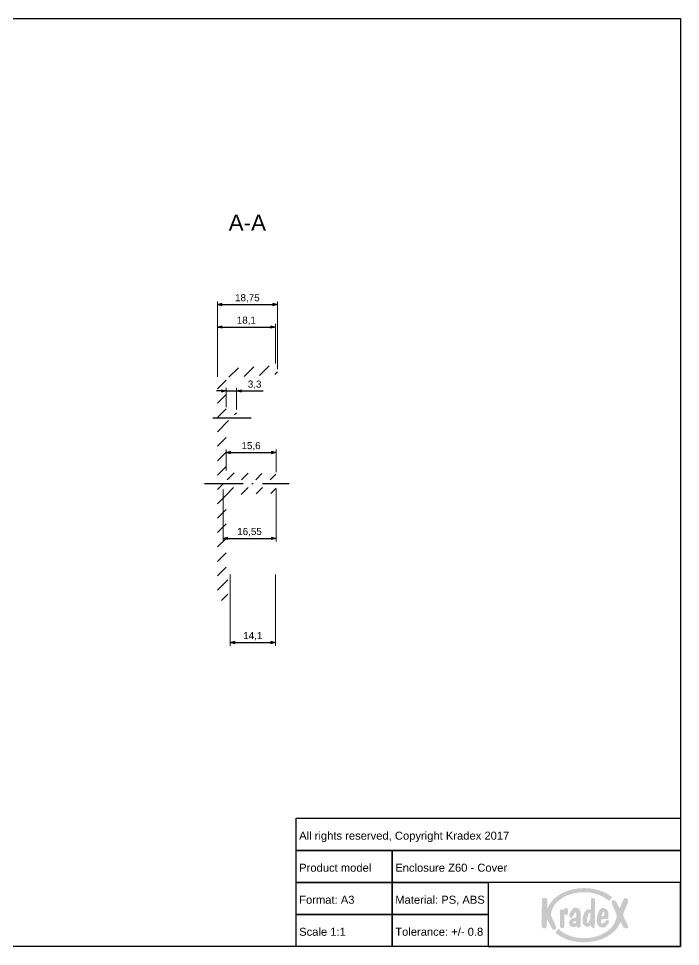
# Paper-space layout 'Cover' of a CAD drawing. Header units: millimetres. Extents: x 0 to 413, y 1 to 290.
# Drawn here: x 206.8 to 413.5, y 0.5 to 290.2 of the extents above; entities that cross this region are included whole.
import ezdxf

# ---------------------------------------------------------------- set-up
doc = ezdxf.new("R2010")
doc.units = ezdxf.units.MM
doc.linetypes.add('ACAD_ISO10W100', pattern=[18, 12, -3, 0, -3])
for name, color, linetype, lineweight in [('MD_Annotation', 7, 'Continuous', 25), ('MD_Axes', 7, 'ACAD_ISO10W100', 25), ('MD_Hatching', 7, 'Continuous', 25)]:
    doc.layers.add(name, color=color, linetype=linetype, lineweight=lineweight)
doc.layers.add('Tabelka', color=7, linetype='Continuous')
doc.styles.get("Standard").update_dxf_attribs({"font": 'arial.ttf'})
doc.dimstyles.new('ISO-25', dxfattribs={"dimtxt": 2.2, "dimasz": 1.5, "dimexe": 1, "dimexo": 0.625, "dimtad": 1, "dimrnd": 0.05, "dimtxsty": 'Standard', "dimblk": 'OPEN30', "dimcen": 2.5, "dimadec": 0, "dimazin": 0, "dimtfac": 1, "dimtmove": 0, "dimatfit": 3, "dimfxl": 1, "dimlwe": 18, "dimarcsym": 0})

# ---------------------------------------------------------------- blocks, each defined once
blk = doc.blocks.new('_Open30')
at = {"color": 0, "linetype": 'ByBlock', "lineweight": -2}
for p, q in [((-1, 0.27), (0, 0)), ((0, 0), (-1, -0.27)), ((0, 0), (-1, 0))]:
    blk.add_line(p, q, dxfattribs=at)
blk = doc.blocks.new('*D78')
at = {"layer": 'Defpoints', "color": 0, "transparency": 16777216}
for p in [(287.01, 193.9), (287.01, 181.9), (268.91, 177.73)]:
    blk.add_point(p, dxfattribs=at)
at = {"layer": 'MD_Annotation', "color": 0, "lineweight": 18, "transparency": 16777216}
for p, q in [((268.91, 178.36), (268.91, 194.9)), ((287.01, 182.52), (287.01, 194.9))]:
    blk.add_line(p, q, dxfattribs=at)
at = {"layer": 'MD_Annotation', "color": 0, "lineweight": -2, "transparency": 16777216}
blk.add_line((270.41, 193.9), (285.51, 193.9), dxfattribs=at)
at = {"layer": 'MD_Annotation', "color": 0, "lineweight": -2, "transparency": 16777216, "xscale": 1.5, "yscale": 1.5, "zscale": 1.5, "rotation": 180}
blk.add_blockref('_Open30', (268.91, 193.9), dxfattribs=at)
at = {"layer": 'MD_Annotation', "color": 0, "lineweight": -2, "transparency": 16777216, "xscale": 1.5, "yscale": 1.5, "zscale": 1.5}
blk.add_blockref('_Open30', (287.01, 193.9), dxfattribs=at)
at = {"layer": 'MD_Annotation', "color": 0, "transparency": 16777216, "insert": (277.96, 195.84), "char_height": 2.2, "attachment_point": 5}
blk.add_mtext('18,1', dxfattribs=at)
blk = doc.blocks.new('*D79')
at = {"layer": 'Defpoints', "color": 0, "transparency": 16777216}
for p in [(287.64, 200.9), (287.64, 180.1), (268.91, 177.73)]:
    blk.add_point(p, dxfattribs=at)
at = {"layer": 'MD_Annotation', "color": 0, "lineweight": 18, "transparency": 16777216}
for p, q in [((268.91, 178.36), (268.91, 201.9)), ((287.64, 180.72), (287.64, 201.9))]:
    blk.add_line(p, q, dxfattribs=at)
at = {"layer": 'MD_Annotation', "color": 0, "lineweight": -2, "transparency": 16777216}
blk.add_line((270.41, 200.9), (286.14, 200.9), dxfattribs=at)
at = {"layer": 'MD_Annotation', "color": 0, "lineweight": -2, "transparency": 16777216, "xscale": 1.5, "yscale": 1.5, "zscale": 1.5, "rotation": 180}
blk.add_blockref('_Open30', (268.91, 200.9), dxfattribs=at)
at = {"layer": 'MD_Annotation', "color": 0, "lineweight": -2, "transparency": 16777216, "xscale": 1.5, "yscale": 1.5, "zscale": 1.5}
blk.add_blockref('_Open30', (287.64, 200.9), dxfattribs=at)
at = {"layer": 'MD_Annotation', "color": 0, "transparency": 16777216, "insert": (278.27, 202.84), "char_height": 2.2, "attachment_point": 5}
blk.add_mtext('18,75', dxfattribs=at)
blk = doc.blocks.new('*D80')
at = {"layer": 'Defpoints', "color": 0, "transparency": 16777216}
for p in [(274.92, 173.93), (271.61, 168.27), (274.92, 167.56)]:
    blk.add_point(p, dxfattribs=at)
at = {"layer": 'MD_Annotation', "color": 0, "lineweight": -2, "transparency": 16777216}
for p, q in [((270.11, 173.93), (268.61, 173.93)), ((271.61, 173.93), (274.92, 173.93)), ((276.42, 173.93), (283.17, 173.93))]:
    blk.add_line(p, q, dxfattribs=at)
at = {"layer": 'MD_Annotation', "color": 0, "lineweight": 18, "transparency": 16777216}
for p, q in [((271.61, 168.89), (271.61, 174.93)), ((274.92, 168.19), (274.92, 174.93))]:
    blk.add_line(p, q, dxfattribs=at)
at = {"layer": 'MD_Annotation', "color": 0, "lineweight": -2, "transparency": 16777216, "xscale": 1.5, "yscale": 1.5, "zscale": 1.5}
blk.add_blockref('_Open30', (271.61, 173.93), dxfattribs=at)
at = {"layer": 'MD_Annotation', "color": 0, "lineweight": -2, "transparency": 16777216, "xscale": 1.5, "yscale": 1.5, "zscale": 1.5, "rotation": 180}
blk.add_blockref('_Open30', (274.92, 173.93), dxfattribs=at)
at = {"layer": 'MD_Annotation', "color": 0, "transparency": 16777216, "insert": (280.55, 175.88), "char_height": 2.2, "attachment_point": 5}
blk.add_mtext('3,3', dxfattribs=at)
blk = doc.blocks.new('*D81')
at = {"layer": 'Defpoints', "color": 0, "transparency": 16777216}
for p in [(287.23, 154.71), (271.61, 148.5), (287.23, 147.99)]:
    blk.add_point(p, dxfattribs=at)
at = {"layer": 'MD_Annotation', "color": 0, "lineweight": 18, "transparency": 16777216}
for p, q in [((271.61, 149.12), (271.61, 155.71)), ((287.23, 148.62), (287.23, 155.71))]:
    blk.add_line(p, q, dxfattribs=at)
at = {"layer": 'MD_Annotation', "color": 0, "lineweight": -2, "transparency": 16777216}
blk.add_line((273.11, 154.71), (285.73, 154.71), dxfattribs=at)
at = {"layer": 'MD_Annotation', "color": 0, "lineweight": -2, "transparency": 16777216, "xscale": 1.5, "yscale": 1.5, "zscale": 1.5, "rotation": 180}
blk.add_blockref('_Open30', (271.61, 154.71), dxfattribs=at)
at = {"layer": 'MD_Annotation', "color": 0, "lineweight": -2, "transparency": 16777216, "xscale": 1.5, "yscale": 1.5, "zscale": 1.5}
blk.add_blockref('_Open30', (287.23, 154.71), dxfattribs=at)
at = {"layer": 'MD_Annotation', "color": 0, "transparency": 16777216, "insert": (279.42, 156.66), "char_height": 2.2, "attachment_point": 5}
blk.add_mtext('15,6', dxfattribs=at)
blk = doc.blocks.new('*D82')
at = {"layer": 'Defpoints', "color": 0, "transparency": 16777216}
for p in [(270.68, 143.77), (287.23, 143.77), (287.23, 127.92)]:
    blk.add_point(p, dxfattribs=at)
at = {"layer": 'MD_Annotation', "color": 0, "lineweight": 18, "transparency": 16777216}
for p, q in [((270.68, 143.15), (270.68, 126.92)), ((287.23, 143.15), (287.23, 126.92))]:
    blk.add_line(p, q, dxfattribs=at)
at = {"layer": 'MD_Annotation', "color": 0, "lineweight": -2, "transparency": 16777216}
blk.add_line((272.18, 127.92), (285.73, 127.92), dxfattribs=at)
at = {"layer": 'MD_Annotation', "color": 0, "lineweight": -2, "transparency": 16777216, "xscale": 1.5, "yscale": 1.5, "zscale": 1.5, "rotation": 180}
blk.add_blockref('_Open30', (270.68, 127.92), dxfattribs=at)
at = {"layer": 'MD_Annotation', "color": 0, "lineweight": -2, "transparency": 16777216, "xscale": 1.5, "yscale": 1.5, "zscale": 1.5}
blk.add_blockref('_Open30', (287.23, 127.92), dxfattribs=at)
at = {"layer": 'MD_Annotation', "color": 0, "transparency": 16777216, "insert": (278.95, 129.87), "char_height": 2.2, "attachment_point": 5}
blk.add_mtext('16,55', dxfattribs=at)
blk = doc.blocks.new('*D83')
at = {"layer": 'Defpoints', "color": 0, "transparency": 16777216}
for p in [(272.92, 117.31), (287.01, 117.31), (287.01, 95.41)]:
    blk.add_point(p, dxfattribs=at)
at = {"layer": 'MD_Annotation', "color": 0, "lineweight": 18, "transparency": 16777216}
for p, q in [((272.92, 116.68), (272.92, 94.41)), ((287.01, 116.68), (287.01, 94.41))]:
    blk.add_line(p, q, dxfattribs=at)
at = {"layer": 'MD_Annotation', "color": 0, "lineweight": -2, "transparency": 16777216}
blk.add_line((274.42, 95.41), (285.51, 95.41), dxfattribs=at)
at = {"layer": 'MD_Annotation', "color": 0, "lineweight": -2, "transparency": 16777216, "xscale": 1.5, "yscale": 1.5, "zscale": 1.5, "rotation": 180}
blk.add_blockref('_Open30', (272.92, 95.41), dxfattribs=at)
at = {"layer": 'MD_Annotation', "color": 0, "lineweight": -2, "transparency": 16777216, "xscale": 1.5, "yscale": 1.5, "zscale": 1.5}
blk.add_blockref('_Open30', (287.01, 95.41), dxfattribs=at)
at = {"layer": 'MD_Annotation', "color": 0, "transparency": 16777216, "insert": (279.96, 97.36), "char_height": 2.2, "attachment_point": 5}
blk.add_mtext('14,1', dxfattribs=at)

psp = doc.layouts.new('Cover')

# ---------------------------------------------------------------- hatches: boundary and pattern name
at = {"layer": 'MD_Hatching'}
h = psp.add_hatch(dxfattribs=at)
h.set_pattern_fill('ANSI31', color=256, style=0)
h.paths.add_polyline_path([(271.61, 154.353), (268.91, 154.353), (268.91, 109.83), (270.27, 108.388), (271.904, 108.289), (272.662, 115.017), (271.61, 115.017), (271.61, 117.307), (272.92, 117.307), (272.92, 118.727), (271.61, 118.727), (271.61, 141.497), (287.23, 142.002), (287.23, 143.772), (270.68, 143.772), (270.68, 146.222), (287.23, 146.222), (287.23, 147.993), (271.61, 148.497)], flags=0)
edge = h.paths.add_edge_path(flags=0)
edge.add_line((271.61, 154.353), (271.61, 162.857))
edge.add_line((271.61, 162.857), (274.92, 163.561))
edge.add_line((274.92, 163.561), (274.92, 164.662))
edge.add_line((274.92, 164.662), (271.62, 164.662))
edge.add_line((271.62, 164.662), (271.62, 166.462))
edge.add_line((271.62, 166.462), (274.92, 166.462))
edge.add_line((274.92, 166.462), (274.92, 167.563))
edge.add_line((274.92, 167.563), (271.61, 168.267))
edge.add_line((271.61, 168.267), (271.61, 178.147))
edge.add_line((271.61, 178.147), (287.01, 179.077))
edge.add_line((287.01, 179.077), (287.64, 179.077))
edge.add_line((287.64, 179.077), (287.64, 180.097))
edge.add_line((287.64, 180.097), (287.01, 180.097))
edge.add_line((287.01, 180.097), (287.01, 181.897))
edge.add_line((287.01, 181.897), (271.961, 180.974))
edge.add_ellipse((272.16, 177.73), major_axis=(-0.199, 3.244), ratio=1, start_angle=0, end_angle=86.49068)
edge.add_line((268.91, 177.73), (268.91, 154.353))
edge.add_line((268.91, 154.353), (271.61, 154.353))
at = {"layer": 'Tabelka', "true_color": 0x00539f}
h = psp.add_hatch(color=154, dxfattribs=at)
h.dxf.hatch_style = 2
edge = h.paths.add_edge_path()
edge.add_spline(control_points=[(374.4, 7.291), (374.4, 7.291), (373.458, 9.308), (373.458, 9.308), (372.975, 10.322), (373.083, 10.415), (373.09, 10.696), (373.101, 10.824), (373.146, 11.07), (373.22, 11.439), (374.094, 14.929), (378.297, 17.44), (383.379, 17.44), (386.487, 17.44), (389.258, 16.41), (391.088, 14.808), (391.159, 14.745), (391.251, 14.719), (391.315, 14.808), (391.355, 14.864), (391.986, 15.697), (392.028, 15.751), (392.094, 15.836), (392.113, 15.932), (391.994, 16.024), (389.85, 17.691), (386.783, 18.731), (383.379, 18.731), (378.309, 18.731), (373.99, 16.42), (372.343, 13.182), (372.297, 13.086), (372.285, 13.059), (372.23, 12.946), (371.94, 12.244), (371.86, 12.131), (371.873, 12.93), (371.873, 12.93), (371.902, 15.067), (371.902, 15.067), (371.91, 15.573), (371.52, 15.702), (370.894, 15.687), (370.421, 15.677), (370.214, 15.474), (370.213, 15.123), (370.213, 15.123), (370.185, 6.943), (370.185, 6.943), (370.184, 6.556), (370.452, 6.172), (370.962, 6.154), (371.498, 6.136), (371.693, 6.457), (371.706, 6.718), (371.757, 7.752), (371.783, 8.272), (371.783, 8.595), (371.769, 9.415), (371.889, 9.015), (372.065, 8.637), (372.439, 7.826), (372.964, 6.854), (373.499, 5.981), (373.68, 5.687), (374.059, 5.607), (374.365, 5.809), (374.947, 6.192), (374.583, 6.886), (374.4, 7.291), (374.4, 7.291), (374.4, 7.291), (374.4, 7.291)], knot_values=[0, 0, 0, 0, 1, 1, 1, 2, 2, 2, 3, 3, 3, 4, 4, 4, 5, 5, 5, 6, 6, 6, 7, 7, 7, 8, 8, 8, 9, 9, 9, 10, 10, 10, 11, 11, 11, 12, 12, 12, 13, 13, 13, 14, 14, 14, 15, 15, 15, 16, 16, 16, 17, 17, 17, 18, 18, 18, 19, 19, 19, 20, 20, 20, 21, 21, 21, 22, 22, 22, 23, 23, 23, 24, 24, 24, 24], degree=3, periodic=0)
edge = h.paths.add_edge_path()
edge.add_spline(control_points=[(377.556, 10.414), (377.786, 9.987), (378.382, 10.376), (378.382, 11.011), (378.382, 11.162), (378.382, 11.806), (378.382, 11.806), (378.382, 12.279), (378.072, 12.506), (377.748, 12.506), (377.398, 12.506), (377.217, 12.412), (377.112, 12.234), (377.071, 12.164), (377.026, 11.847), (376.849, 11.865), (376.673, 11.882), (376.626, 12.163), (376.319, 12.169), (376.067, 12.169), (375.848, 12.04), (375.848, 11.516), (375.848, 11.516), (375.848, 7.127), (375.848, 7.127), (375.848, 6.758), (376.055, 6.191), (376.598, 6.191), (377.099, 6.191), (377.211, 6.475), (377.215, 6.676), (377.215, 6.676), (377.207, 8.874), (377.229, 9.968), (377.242, 10.63), (377.305, 10.878), (377.556, 10.414), (377.556, 10.414), (377.556, 10.414), (377.556, 10.414)], knot_values=[0, 0, 0, 0, 1, 1, 1, 2, 2, 2, 3, 3, 3, 4, 4, 4, 5, 5, 5, 6, 6, 6, 7, 7, 7, 8, 8, 8, 9, 9, 9, 10, 10, 10, 11, 11, 11, 12, 12, 12, 13, 13, 13, 13], degree=3, periodic=0)
edge = h.paths.add_edge_path()
edge.add_spline(control_points=[(380.113, 9.439), (379.525, 9.316), (378.763, 8.808), (378.708, 8.053), (378.635, 7.063), (379.492, 6.305), (380.421, 6.565), (380.886, 6.695), (380.88, 7.04), (381.115, 6.729), (381.236, 6.568), (381.403, 6.369), (381.715, 6.369), (382.059, 6.369), (382.236, 6.493), (382.29, 6.801), (382.362, 7.207), (382.315, 11.04), (382.292, 11.179), (382.22, 11.625), (382.082, 11.983), (381.812, 12.229), (381.539, 12.477), (380.959, 12.729), (380.581, 12.676), (379.876, 12.579), (379.309, 11.602), (379.045, 11.075), (378.949, 10.883), (378.562, 10.051), (378.852, 9.762), (378.852, 9.762), (379.015, 9.598), (379.015, 9.598), (379.257, 9.357), (379.567, 9.472), (379.695, 9.688), (379.695, 9.688), (380.236, 10.591), (380.502, 11.045), (380.601, 11.214), (381.001, 11.728), (381.005, 10.024), (381.007, 9.173), (380.774, 9.576), (380.113, 9.439), (380.113, 9.439), (380.113, 9.439), (380.113, 9.439)], knot_values=[0, 0, 0, 0, 1, 1, 1, 2, 2, 2, 3, 3, 3, 4, 4, 4, 5, 5, 5, 6, 6, 6, 7, 7, 7, 8, 8, 8, 9, 9, 9, 10, 10, 10, 11, 11, 11, 12, 12, 12, 13, 13, 13, 14, 14, 14, 15, 15, 15, 16, 16, 16, 16], degree=3, periodic=0)
edge = h.paths.add_edge_path()
edge.add_spline(control_points=[(380.498, 7.729), (380.118, 7.685), (379.624, 7.769), (379.985, 8.156), (380.212, 8.4), (380.399, 8.419), (380.652, 8.451), (381.082, 8.505), (381.111, 7.801), (380.498, 7.729)], knot_values=[0, 0, 0, 0, 1, 1, 1, 2, 2, 2, 3, 3, 3, 3], degree=3, periodic=0)
edge = h.paths.add_edge_path()
edge.add_spline(control_points=[(386.384, 6.308), (386.674, 6.308), (386.735, 6.382), (386.737, 6.589), (386.737, 6.589), (386.82, 15.036), (386.82, 15.036), (386.824, 15.508), (386.259, 15.655), (385.958, 15.655), (385.713, 15.655), (385.56, 15.554), (385.554, 15.281), (385.554, 15.281), (385.472, 11.866), (385.472, 11.866), (384.065, 13.004), (382.946, 10.293), (382.946, 8.919), (382.946, 7.545), (383.043, 7.442), (383.455, 7.101), (383.78, 6.831), (384.073, 6.645), (384.445, 6.645), (384.721, 6.645), (384.893, 6.692), (385.182, 6.914), (385.471, 7.135), (385.557, 7.15), (385.557, 7.15), (385.557, 7.15), (385.557, 6.859), (385.557, 6.859), (385.557, 6.565), (385.907, 6.308), (386.384, 6.308)], knot_values=[0, 0, 0, 0, 1, 1, 1, 2, 2, 2, 3, 3, 3, 4, 4, 4, 5, 5, 5, 6, 6, 6, 7, 7, 7, 8, 8, 8, 9, 9, 9, 10, 10, 10, 11, 11, 11, 12, 12, 12, 12], degree=3, periodic=0)
edge = h.paths.add_edge_path()
edge.add_spline(control_points=[(385.118, 8.63), (384.366, 7.389), (384.294, 7.54), (384.294, 8.498), (384.294, 10.08), (384.907, 11.124), (385.254, 11.124), (385.336, 11.124), (385.388, 11.04), (385.388, 10.864), (385.388, 10.127), (385.464, 9.201), (385.118, 8.63), (385.118, 8.63), (385.118, 8.63), (385.118, 8.63)], knot_values=[0, 0, 0, 0, 1, 1, 1, 2, 2, 2, 3, 3, 3, 4, 4, 4, 5, 5, 5, 5], degree=3, periodic=0)
edge = h.paths.add_edge_path()
edge.add_spline(control_points=[(389.492, 9.095), (389.492, 9.095), (390.616, 9.136), (390.616, 9.136), (390.9, 9.169), (391, 9.239), (391, 9.569), (391, 9.569), (391, 10.786), (391, 10.786), (391, 11.449), (390.571, 11.953), (390.321, 12.145), (390.076, 12.335), (389.597, 12.551), (389.208, 12.534), (388.481, 12.526), (387.981, 11.545), (387.757, 10.874), (387.502, 10.107), (387.353, 9.558), (387.353, 8.481), (387.353, 7.405), (387.907, 6.919), (388.132, 6.77), (388.92, 6.249), (389.724, 6.275), (390.195, 6.747), (390.499, 7.049), (390.93, 7.43), (391.129, 8.003), (391.191, 8.158), (391.194, 8.457), (391.022, 8.63), (390.832, 8.825), (390.588, 8.908), (390.33, 8.65), (390.33, 8.65), (389.54, 7.837), (389.54, 7.837), (389.076, 7.36), (388.517, 7.777), (388.672, 8.45), (388.8, 9.015), (389.065, 9.079), (389.492, 9.095)], knot_values=[0, 0, 0, 0, 1, 1, 1, 2, 2, 2, 3, 3, 3, 4, 4, 4, 5, 5, 5, 6, 6, 6, 7, 7, 7, 8, 8, 8, 9, 9, 9, 10, 10, 10, 11, 11, 11, 12, 12, 12, 13, 13, 13, 14, 14, 14, 15, 15, 15, 15], degree=3, periodic=0)
edge = h.paths.add_edge_path()
edge.add_spline(control_points=[(388.924, 10.239), (389.036, 10.542), (389.263, 11.388), (389.53, 11.378), (389.621, 11.375), (389.683, 11.262), (389.69, 11.092), (389.704, 10.755), (389.684, 10.662), (389.684, 10.397), (389.684, 10.194), (389.665, 10.099), (389.493, 10.041), (389.052, 9.892), (388.814, 9.944), (388.924, 10.239), (388.924, 10.239), (388.924, 10.239), (388.924, 10.239)], knot_values=[0, 0, 0, 0, 1, 1, 1, 2, 2, 2, 3, 3, 3, 4, 4, 4, 5, 5, 5, 6, 6, 6, 6], degree=3, periodic=0)
edge = h.paths.add_edge_path()
edge.add_spline(control_points=[(395.857, 9.549), (395.528, 10.214), (395.469, 10.444), (395.964, 11.589), (395.964, 11.589), (397.023, 14.032), (397.023, 14.032), (397.224, 14.496), (397.262, 15.1), (396.858, 15.427), (396.119, 16.025), (395.832, 15.605), (395.13, 13.964), (394.389, 12.234), (394.639, 12.082), (394.138, 13.014), (394.138, 13.014), (393.509, 14.329), (393.509, 14.329), (393.296, 14.775), (392.902, 14.907), (392.583, 14.969), (391.831, 15.116), (391.874, 14.475), (392.282, 13.463), (392.282, 13.463), (393.098, 11.441), (393.098, 11.441), (393.452, 10.563), (393.697, 10.181), (393.476, 9.344), (393.398, 9.049), (393.304, 8.769), (393.199, 8.498), (393.177, 8.439), (393.17, 8.424), (393.128, 8.321), (391.925, 5.32), (387.94, 3.108), (383.379, 3.108), (380.107, 3.108), (377.219, 4.191), (375.426, 5.967), (375.353, 6.037), (375.263, 6.041), (375.189, 5.963), (375.125, 5.871), (374.537, 4.99), (374.495, 4.92), (374.453, 4.851), (374.481, 4.755), (374.531, 4.714), (376.807, 2.825), (379.854, 1.817), (383.379, 1.817), (388.572, 1.817), (392.965, 4.248), (394.53, 7.605), (394.549, 7.645), (394.573, 7.698), (394.595, 7.754), (394.929, 8.701), (394.882, 7.745), (395.455, 6.822), (395.947, 6.029), (396.493, 6.127), (396.825, 6.201), (397.27, 6.3), (397.247, 6.739), (396.893, 7.453), (396.893, 7.453), (395.857, 9.549), (395.857, 9.549), (395.857, 9.549), (395.857, 9.549), (395.857, 9.549)], knot_values=[0, 0, 0, 0, 1, 1, 1, 2, 2, 2, 3, 3, 3, 4, 4, 4, 5, 5, 5, 6, 6, 6, 7, 7, 7, 8, 8, 8, 9, 9, 9, 10, 10, 10, 11, 11, 11, 12, 12, 12, 13, 13, 13, 14, 14, 14, 15, 15, 15, 16, 16, 16, 17, 17, 17, 18, 18, 18, 19, 19, 19, 20, 20, 20, 21, 21, 21, 22, 22, 22, 23, 23, 23, 24, 24, 24, 25, 25, 25, 25], degree=3, periodic=0)

# ---------------------------------------------------------------- linework, layer by layer
at = {"layer": 'MD_Axes'}
for p, q in [((267.513, 165.562), (279.506, 165.562)), ((264.918, 144.997), (291.37, 144.997))]:
    psp.add_line(p, q, dxfattribs=at)
at = {"layer": 'Tabelka'}
for points in [[(0.22, 290.193), (413.476, 290.193), (413.476, 0.521), (0.22, 0.521)], [(413.476, 30.521), (293.476, 30.521), (293.476, 40.521), (413.476, 40.521)], [(323.476, 20.521), (293.476, 20.521), (293.476, 30.521), (323.476, 30.521)], [(413.476, 20.521), (323.476, 20.521), (323.476, 30.521), (413.476, 30.521)], [(323.476, 10.521), (293.476, 10.521), (293.476, 20.521), (323.476, 20.521)], [(353.476, 10.521), (323.476, 10.521), (323.476, 20.521), (353.476, 20.521)], [(413.476, 20.521), (353.476, 20.521), (353.476, 0.521), (413.476, 0.521)], [(323.476, 0.521), (293.476, 0.521), (293.476, 10.521), (323.476, 10.521)], [(353.476, 0.521), (323.476, 0.521), (323.476, 10.521), (353.476, 10.521)]]:
    psp.add_lwpolyline(points, close=True, dxfattribs=at)

# ---------------------------------------------------------------- texts
at = {"insert": (293.476, 40.521), "char_height": 2.5, "attachment_point": 1}
psp.add_mtext_dynamic_manual_height_columns('\\P All rights reserved, Copyright Kradex 2017', width=120, gutter_width=12.5, heights=[0], dxfattribs=at)
at = {"layer": 'MD_Annotation', "color": 7, "insert": (278.275, 223.986), "char_height": 5, "width": 13.26057, "attachment_point": 8}
psp.add_mtext('A-A', dxfattribs=at)
at = {"layer": 'Tabelka', "char_height": 2.5, "attachment_point": 1}
for s, width, heights, insert in [('\\pi15;\\P\\pi0; Product model', 30, [9.962], (293.476, 30.521)), ('\\P Enclosure Z60 - Cover ', 90, [0], (323.476, 30.521)), ('\\P Format: A3', 30, [0], (293.476, 20.521)), ('\\P Material: PS, ABS', 30, [0], (323.476, 20.521)), ('\\P Scale 1:1', 30, [0], (293.476, 10.521)), ('\\P Tolerance: +/- 0.8', 30, [0], (323.476, 10.521))]:
    psp.add_mtext_dynamic_manual_height_columns(s, width=width, gutter_width=12.5, heights=heights, dxfattribs=dict(at, insert=insert))

# ---------------------------------------------------------------- dimensions: what is measured, and where the dimension line sits
at = {"layer": 'MD_Annotation'}
for base, p1, p2, picture, middle in [((287.64, 200.897), (268.91, 177.73), (287.64, 180.097), '*D79', (278.275, 202.844)), ((287.01, 193.897), (268.91, 177.73), (287.01, 181.897), '*D78', (277.96, 195.844)), ((274.92, 173.929), (271.61, 168.267), (274.92, 167.563), '*D80', (280.546, 175.877)), ((287.23, 154.711), (271.61, 148.497), (287.23, 147.993), '*D81', (279.42, 156.658))]:
    dim = psp.add_linear_dim(base=base, p1=p1, p2=p2, angle=180, dimstyle='ISO-25', override={"dimlfac": -1}, dxfattribs=at)
    dim.commit()
    dim.dimension.update_dxf_attribs({"geometry": picture, "text_midpoint": middle})
for base, p1, p2, picture, middle in [((287.23, 127.92), (270.68, 143.772), (287.23, 143.772), '*D82', (278.955, 129.867)), ((287.01, 95.411), (272.92, 117.307), (287.01, 117.307), '*D83', (279.965, 97.358))]:
    dim = psp.add_linear_dim(base=base, p1=p1, p2=p2, dimstyle='ISO-25', override={"dimlfac": -1}, dxfattribs=at)
    dim.commit()
    dim.dimension.update_dxf_attribs({"geometry": picture, "text_midpoint": middle})

doc.saveas('drawing.dxf')
